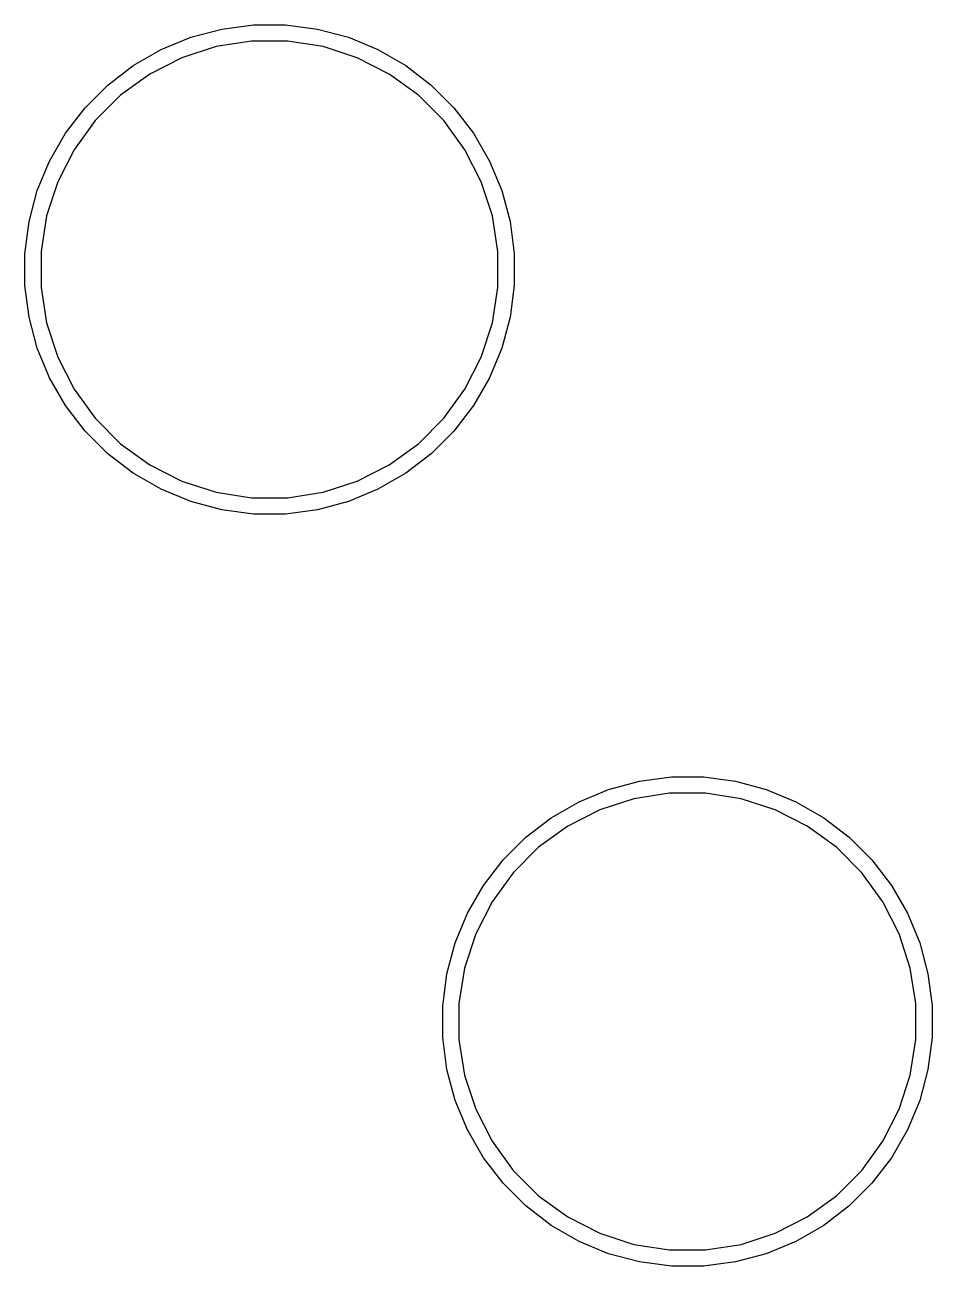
# Model space of a CAD drawing. Header units: inches. Extents: x 5.9 to 18, y -6.3 to -1.5.
# Drawn here: x 7.3954 to 7.6518, y -1.8999 to -1.549 of the extents above; entities that cross this region are included whole.
import ezdxf

# ---------------------------------------------------------------- set-up
doc = ezdxf.new("R2010")
doc.units = ezdxf.units.IN
doc.header["$MEASUREMENT"] = 0
doc.layers.add('F.Silkscreen', color=41, linetype='CONTINUOUS', true_color=0xf2eda1)

msp = doc.modelspace()

# ---------------------------------------------------------------- linework, layer by layer
at = {"layer": 'F.Silkscreen', "linetype": 'CONTINUOUS'}
for p, q in [((7.44229, -1.5525), (7.45105, -1.55015)), ((7.45105, -1.55015), (7.46004, -1.54897)), ((7.46004, -1.54897), (7.4691, -1.54897)), ((7.4691, -1.54897), (7.47809, -1.55015)), ((7.47809, -1.55015), (7.48684, -1.5525)), ((7.43392, -1.55596), (7.44229, -1.5525)), ((7.45949, -1.55354), (7.44945, -1.55513)), ((7.46965, -1.55354), (7.45949, -1.55354)), ((7.47969, -1.55513), (7.46965, -1.55354)), ((7.48684, -1.5525), (7.49521, -1.55596)), ((7.42607, -1.5605), (7.43392, -1.55596)), ((7.44945, -1.55513), (7.43978, -1.55827)), ((7.48935, -1.55827), (7.47969, -1.55513)), ((7.49521, -1.55596), (7.50306, -1.5605)), ((7.41888, -1.56601), (7.42607, -1.5605)), ((7.43978, -1.55827), (7.43073, -1.56289)), ((7.49841, -1.56289), (7.48935, -1.55827)), ((7.50306, -1.5605), (7.51025, -1.56601)), ((7.43073, -1.56289), (7.4225, -1.56886)), ((7.50663, -1.56886), (7.49841, -1.56289)), ((7.41247, -1.57242), (7.41888, -1.56601)), ((7.51025, -1.56601), (7.51666, -1.57242)), ((7.4225, -1.56886), (7.41532, -1.57605)), ((7.51382, -1.57605), (7.50663, -1.56886)), ((7.40695, -1.57961), (7.41247, -1.57242)), ((7.51666, -1.57242), (7.52218, -1.57961)), ((7.41532, -1.57605), (7.40934, -1.58427)), ((7.51979, -1.58427), (7.51382, -1.57605)), ((7.40242, -1.58746), (7.40695, -1.57961)), ((7.52218, -1.57961), (7.52671, -1.58746)), ((7.40934, -1.58427), (7.40473, -1.59333)), ((7.5244, -1.59333), (7.51979, -1.58427)), ((7.39895, -1.59584), (7.40242, -1.58746)), ((7.52671, -1.58746), (7.53018, -1.59584)), ((7.39661, -1.60459), (7.39895, -1.59584)), ((7.40473, -1.59333), (7.40159, -1.60299)), ((7.52754, -1.60299), (7.5244, -1.59333)), ((7.53018, -1.59584), (7.53253, -1.60459)), ((7.40159, -1.60299), (7.4, -1.61303)), ((7.52913, -1.61303), (7.52754, -1.60299)), ((7.3955, -1.61303), (7.39661, -1.60459)), ((7.53253, -1.60459), (7.53371, -1.61358)), ((7.39542, -1.61358), (7.3955, -1.61303)), ((7.39542, -1.62264), (7.39542, -1.61358)), ((7.4, -1.61303), (7.4, -1.62319)), ((7.52913, -1.62319), (7.52913, -1.61303)), ((7.53371, -1.61358), (7.53371, -1.62264)), ((7.39661, -1.63163), (7.39542, -1.62264)), ((7.4, -1.62319), (7.40159, -1.63323)), ((7.52754, -1.63323), (7.52913, -1.62319)), ((7.53371, -1.62264), (7.53253, -1.63163)), ((7.39895, -1.64038), (7.39661, -1.63163)), ((7.40159, -1.63323), (7.40473, -1.6429)), ((7.5244, -1.6429), (7.52754, -1.63323)), ((7.53253, -1.63163), (7.53018, -1.64038)), ((7.40242, -1.64876), (7.39895, -1.64038)), ((7.53018, -1.64038), (7.52671, -1.64876)), ((7.40473, -1.6429), (7.40934, -1.65195)), ((7.51979, -1.65195), (7.5244, -1.6429)), ((7.40695, -1.65661), (7.40242, -1.64876)), ((7.52671, -1.64876), (7.52218, -1.65661)), ((7.40934, -1.65195), (7.41532, -1.66017)), ((7.51382, -1.66017), (7.51979, -1.65195)), ((7.41247, -1.6638), (7.40695, -1.65661)), ((7.52218, -1.65661), (7.51666, -1.6638)), ((7.41532, -1.66017), (7.4225, -1.66736)), ((7.50663, -1.66736), (7.51382, -1.66017)), ((7.41888, -1.67021), (7.41247, -1.6638)), ((7.51666, -1.6638), (7.51025, -1.67021)), ((7.42607, -1.67572), (7.41888, -1.67021)), ((7.4225, -1.66736), (7.43073, -1.67333)), ((7.49841, -1.67333), (7.50663, -1.66736)), ((7.51025, -1.67021), (7.50306, -1.67572)), ((7.43073, -1.67333), (7.43978, -1.67795)), ((7.48935, -1.67795), (7.49841, -1.67333)), ((7.43392, -1.68026), (7.42607, -1.67572)), ((7.50306, -1.67572), (7.49521, -1.68026)), ((7.44229, -1.68372), (7.43392, -1.68026)), ((7.43978, -1.67795), (7.44945, -1.68109)), ((7.47969, -1.68109), (7.48935, -1.67795)), ((7.49521, -1.68026), (7.48684, -1.68372)), ((7.45105, -1.68607), (7.44229, -1.68372)), ((7.44945, -1.68109), (7.45949, -1.68268)), ((7.45949, -1.68268), (7.46965, -1.68268)), ((7.46965, -1.68268), (7.47969, -1.68109)), ((7.48684, -1.68372), (7.47809, -1.68607)), ((7.46004, -1.68725), (7.45105, -1.68607)), ((7.4691, -1.68725), (7.46004, -1.68725)), ((7.47809, -1.68607), (7.4691, -1.68725)), ((7.5604, -1.76509), (7.56916, -1.76275)), ((7.56916, -1.76275), (7.57815, -1.76157)), ((7.57815, -1.76157), (7.58721, -1.76157)), ((7.58721, -1.76157), (7.5962, -1.76275)), ((7.5962, -1.76275), (7.60495, -1.76509)), ((7.55203, -1.76856), (7.5604, -1.76509)), ((7.56756, -1.76773), (7.55789, -1.77087)), ((7.5776, -1.76614), (7.56756, -1.76773)), ((7.58776, -1.76614), (7.5776, -1.76614)), ((7.5978, -1.76773), (7.58776, -1.76614)), ((7.60746, -1.77087), (7.5978, -1.76773)), ((7.60495, -1.76509), (7.61332, -1.76856)), ((7.54418, -1.77309), (7.55203, -1.76856)), ((7.55789, -1.77087), (7.54884, -1.77549)), ((7.61652, -1.77549), (7.60746, -1.77087)), ((7.61332, -1.76856), (7.62117, -1.77309)), ((7.53699, -1.77861), (7.54418, -1.77309)), ((7.62117, -1.77309), (7.62836, -1.77861)), ((7.53058, -1.78502), (7.53699, -1.77861)), ((7.54884, -1.77549), (7.54061, -1.78146)), ((7.62474, -1.78146), (7.61652, -1.77549)), ((7.62836, -1.77861), (7.63477, -1.78502)), ((7.54061, -1.78146), (7.53343, -1.78865)), ((7.63193, -1.78865), (7.62474, -1.78146)), ((7.52506, -1.79221), (7.53058, -1.78502)), ((7.63477, -1.78502), (7.64029, -1.79221)), ((7.53343, -1.78865), (7.52745, -1.79687)), ((7.6379, -1.79687), (7.63193, -1.78865)), ((7.52053, -1.80006), (7.52506, -1.79221)), ((7.64029, -1.79221), (7.64482, -1.80006)), ((7.52745, -1.79687), (7.52284, -1.80592)), ((7.64251, -1.80592), (7.6379, -1.79687)), ((7.51706, -1.80844), (7.52053, -1.80006)), ((7.64482, -1.80006), (7.64829, -1.80844)), ((7.52284, -1.80592), (7.5197, -1.81559)), ((7.64565, -1.81559), (7.64251, -1.80592)), ((7.51472, -1.81719), (7.51706, -1.80844)), ((7.64829, -1.80844), (7.65064, -1.81719)), ((7.51361, -1.82563), (7.51472, -1.81719)), ((7.5197, -1.81559), (7.51811, -1.82563)), ((7.64724, -1.82563), (7.64565, -1.81559)), ((7.65064, -1.81719), (7.65182, -1.82618)), ((7.51353, -1.82618), (7.51361, -1.82563)), ((7.51353, -1.83524), (7.51353, -1.82618)), ((7.51811, -1.82563), (7.51811, -1.83579)), ((7.64724, -1.83579), (7.64724, -1.82563)), ((7.65182, -1.82618), (7.65182, -1.83524)), ((7.51472, -1.84423), (7.51353, -1.83524)), ((7.51811, -1.83579), (7.5197, -1.84583)), ((7.64565, -1.84583), (7.64724, -1.83579)), ((7.65182, -1.83524), (7.65064, -1.84423)), ((7.51706, -1.85298), (7.51472, -1.84423)), ((7.65064, -1.84423), (7.64829, -1.85298)), ((7.5197, -1.84583), (7.52284, -1.85549)), ((7.64251, -1.85549), (7.64565, -1.84583)), ((7.52053, -1.86136), (7.51706, -1.85298)), ((7.52284, -1.85549), (7.52745, -1.86455)), ((7.6379, -1.86455), (7.64251, -1.85549)), ((7.64829, -1.85298), (7.64482, -1.86136)), ((7.52506, -1.8692), (7.52053, -1.86136)), ((7.64482, -1.86136), (7.64029, -1.8692)), ((7.52745, -1.86455), (7.53343, -1.87277)), ((7.63193, -1.87277), (7.6379, -1.86455)), ((7.53058, -1.8764), (7.52506, -1.8692)), ((7.64029, -1.8692), (7.63477, -1.8764)), ((7.53343, -1.87277), (7.54061, -1.87996)), ((7.62474, -1.87996), (7.63193, -1.87277)), ((7.53699, -1.8828), (7.53058, -1.8764)), ((7.63477, -1.8764), (7.62836, -1.8828)), ((7.54061, -1.87996), (7.54884, -1.88593)), ((7.61652, -1.88593), (7.62474, -1.87996)), ((7.54418, -1.88832), (7.53699, -1.8828)), ((7.62836, -1.8828), (7.62117, -1.88832)), ((7.54884, -1.88593), (7.55789, -1.89055)), ((7.60746, -1.89055), (7.61652, -1.88593)), ((7.55203, -1.89285), (7.54418, -1.88832)), ((7.55789, -1.89055), (7.56756, -1.89369)), ((7.5978, -1.89369), (7.60746, -1.89055)), ((7.62117, -1.88832), (7.61332, -1.89285)), ((7.5604, -1.89632), (7.55203, -1.89285)), ((7.56756, -1.89369), (7.5776, -1.89528)), ((7.58776, -1.89528), (7.5978, -1.89369)), ((7.61332, -1.89285), (7.60495, -1.89632)), ((7.56916, -1.89867), (7.5604, -1.89632)), ((7.5776, -1.89528), (7.58776, -1.89528)), ((7.60495, -1.89632), (7.5962, -1.89867)), ((7.57815, -1.89985), (7.56916, -1.89867)), ((7.58721, -1.89985), (7.57815, -1.89985)), ((7.5962, -1.89867), (7.58721, -1.89985))]:
    msp.add_line(p, q, dxfattribs=at)

doc.saveas('drawing.dxf')
